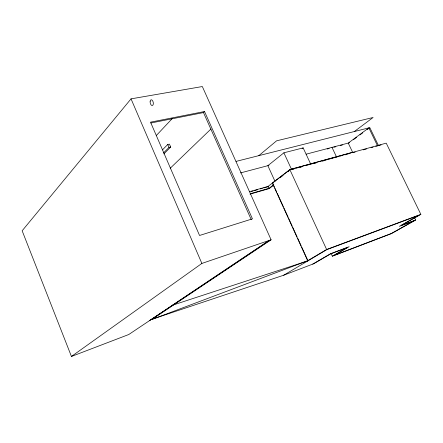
<?xml version="1.0" encoding="UTF-8"?>
<svg xmlns="http://www.w3.org/2000/svg" width="443" height="443" viewBox="0 0 443 443"><rect width="100%" height="100%" fill="white"/><g stroke="black" fill="none" stroke-linecap="round" stroke-linejoin="round"><path stroke-width="0.66" d="M307.68 260.733L272.345 183.07L289.866 169.652L386.23 143.139L420.85 214.373L326.629 249.487L307.68 260.733L151.75 319.536L271.094 239.79L202.329 86.54L131.034 98.861L22.15 230.775L71.439 356.46L128.775 334.515L268.364 241.114M156.385 135.442L172.46 118.331M162.404 149.922L167.731 144.496L169.425 144.119L170.688 147.021L163.871 153.887M163.65 152.802L168.993 147.403L170.688 147.021M150.897 122.988L203.481 112.583L204.528 111.525L252.449 218.848L199.549 235.471L150.531 122.168L204.528 111.525M170.206 168.262L211.006 128.963M258.795 155.654L276.593 140.824L373.106 117.489L354.334 131.538M310.726 164.137L303.15 147.879L283.891 152.813L267.865 165.671L275.009 181.348M302.065 148.732L303.15 147.879M249.47 191.719L268.059 186.398L290.154 169.481L352.91 152.22M272.163 183.751L273.774 182.516M280.231 177.577L281.305 176.757M282.019 176.248L283.116 175.411M287.762 171.818L288.836 170.992M250.356 193.702L268.94 188.341L273.802 184.642M273.586 185.29L269.278 188.568L249.996 194.134M306.135 154.181L348.237 143.083L368.853 127.872L377.53 145.808M348.397 143.416L349.494 142.602M353.337 139.772L356.632 137.347M359.926 134.916L362.667 132.894M367.059 129.655L369.257 128.038M71.439 356.46L201.87 263.435L271.094 239.79M150.277 319.818L283.67 275.23L326.884 249.597L418.934 215.276L399.359 226.334L414.753 220.525M312.725 264.111L330.428 253.784L349.184 246.679L334.227 255.318L391.363 233.483L413.834 220.874M331.192 253.684L332.35 256.198L347.262 247.582L330.655 253.878L313.81 263.696L283.67 275.23M420.85 214.373L401.22 225.459L415.667 220.016L414.465 217.53M415.667 220.016L391.429 233.611L332.35 256.198M149.645 320.549L268.087 241.214L269.881 240.599M172.344 305.271L307.979 260.811L301.672 246.956M251.103 191.581L253.097 191.011M254.432 190.628L257.754 189.676M260.418 188.912L262.411 188.341M263.74 187.959L268.397 186.63M291.771 169.398L293.753 168.849M296.395 168.124L298.377 167.576M299.701 167.21L301.683 166.668M306.307 165.394L309.613 164.48M310.936 164.12L312.919 163.572M314.237 163.207L316.219 162.664M322.172 161.025L327.455 159.569M328.778 159.203L330.76 158.655M332.084 158.295L335.384 157.381M336.708 157.021L338.69 156.473M340.014 156.108L341.996 155.565M344.637 154.834L346.62 154.286M347.943 153.926L349.926 153.378M292.208 169.431L294.196 168.883M300.16 167.238L302.148 166.69M314.746 163.218L316.734 162.67M322.698 161.025L324.686 160.477M345.235 154.812L347.229 154.264M353.193 152.619L355.181 152.071M363.138 149.878L366.45 148.964M371.09 147.685L373.078 147.137M375.73 146.406L377.718 145.858M379.047 145.492L381.035 144.944M327.194 149.009L329.199 148.483M333.85 147.253L335.838 146.727M340.462 145.509L342.45 144.983M240.494 172.925L268.973 165.377M236.058 161.396L369.805 127.634L378.472 145.548M348.237 143.083L352.7 152.436M331.984 147.369L336.697 157.331M283.891 152.813L291.699 169.747M289.866 169.652L326.629 249.487M272.733 183.347L274.455 187.129M275.025 188.386L276.742 192.168M277.318 193.425L283.337 206.654M283.908 207.911L288.205 217.358M288.781 218.615L292.219 226.174M292.79 227.436L297.087 236.883M297.663 238.14L301.102 245.699M268.059 186.398L268.94 188.341M203.481 112.583L251.275 219.706M167.731 144.496L168.993 147.403M131.034 98.861L201.87 263.435M150.16 101.248A2.924 1.534 78.3 0 0 152.176 105.534A2.924 1.534 78.3 0 0 152.846 101.187A2.924 1.534 78.3 0 0 150.16 101.248"/></g></svg>
